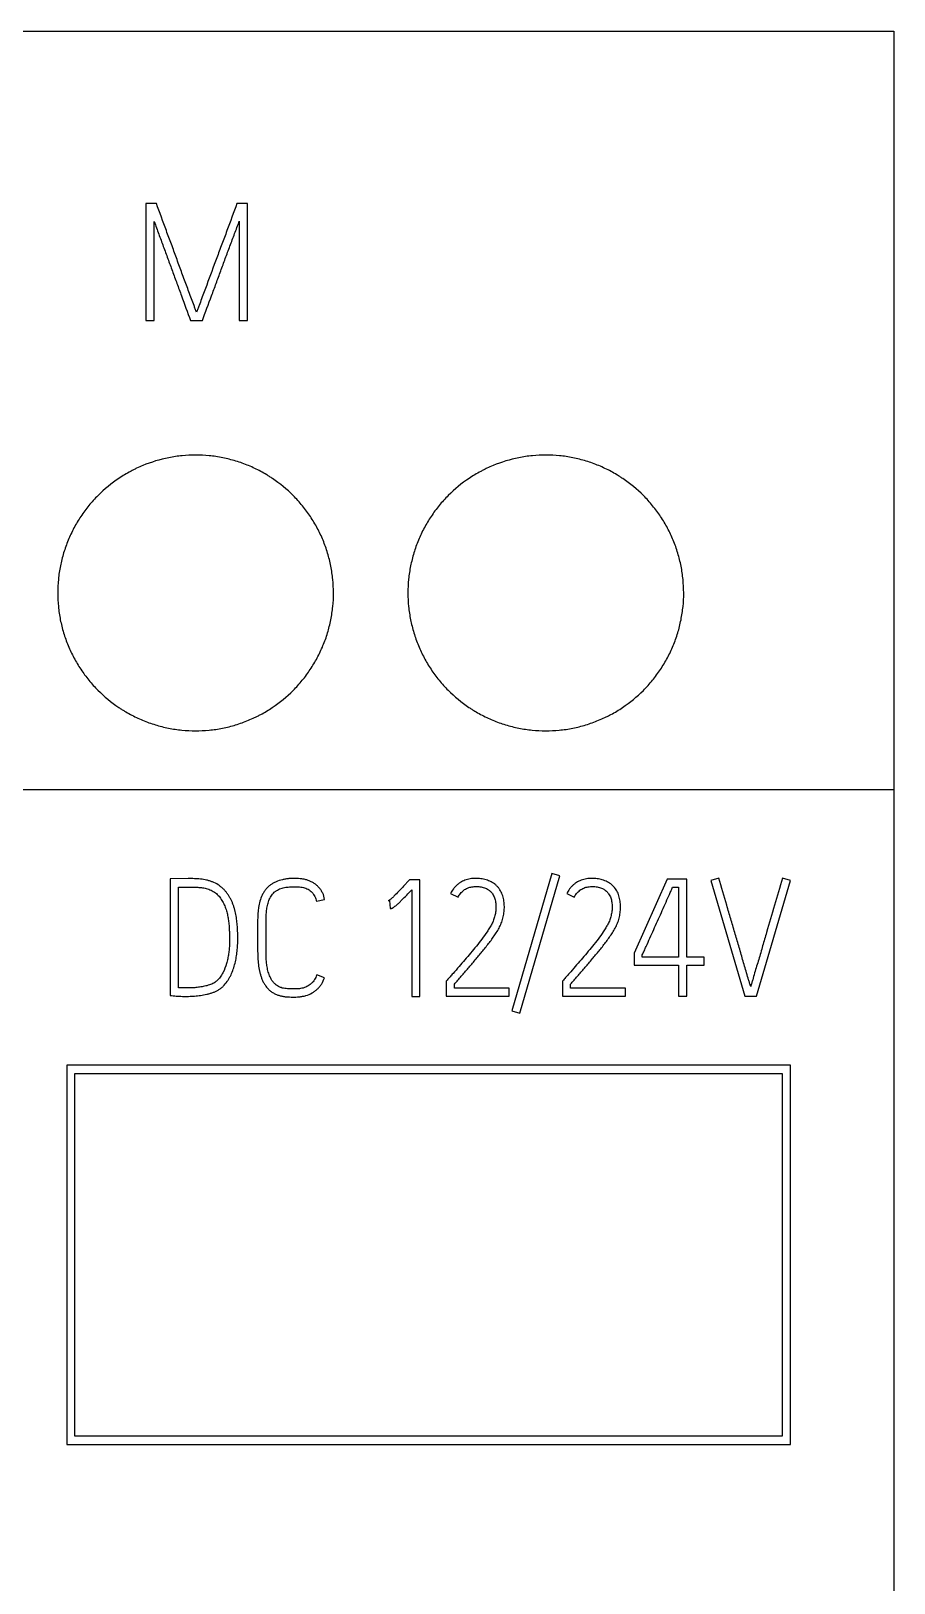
# Model space of a CAD drawing. Extents: x 0 to 420, y 0 to 297.
# Drawn here: x 130.51 to 143.03, y 214.69 to 237.2 of the extents above; entities that cross this region are included whole.
import ezdxf

# ---------------------------------------------------------------- set-up
doc = ezdxf.new("R2010")
doc.units = 0
doc.header["$LTSCALE"] = 23.1
doc.layers.add('10000_FRONT', color=7, linetype='CONTINUOUS')
doc.layers.add('10500_FRONT_LABELING', color=7, linetype='CONTINUOUS')

msp = doc.modelspace()

# ---------------------------------------------------------------- linework, layer by layer
at = {"layer": '10000_FRONT', "color": 7, "linetype": 'CONTINUOUS'}
for p, q in [((107.531, 237.197), (143.031, 237.197)), ((143.031, 237.197), (143.031, 147.197)), ((107.531, 226.197), (143.031, 226.197)), ((131.031, 222.197), (131.031, 216.697)), ((141.531, 222.197), (131.031, 222.197)), ((141.531, 216.697), (141.531, 222.197)), ((131.151, 216.817), (131.151, 222.077)), ((131.151, 222.077), (141.411, 222.077)), ((141.411, 222.077), (141.411, 216.817)), ((141.411, 216.817), (131.151, 216.817)), ((131.031, 216.697), (141.531, 216.697))]:
    msp.add_line(p, q, dxfattribs=at)
for points, knots in [([(134.901, 229.047), (134.901, 229.113), (134.897, 229.178), (134.885, 229.308), (134.875, 229.372), (134.85, 229.499), (134.834, 229.562), (134.806, 229.656), (134.796, 229.688), (134.774, 229.75), (134.762, 229.78), (134.724, 229.871), (134.669, 229.989), (134.602, 230.1), (134.548, 230.182), (134.529, 230.208), (134.49, 230.261), (134.47, 230.287), (134.408, 230.364), (134.364, 230.412), (134.225, 230.551), (134.125, 230.634), (134.002, 230.716), (133.988, 230.725), (133.961, 230.743), (133.946, 230.752), (133.904, 230.777), (133.875, 230.794), (133.789, 230.84), (133.73, 230.868), (133.609, 230.918), (133.548, 230.941), (133.454, 230.969), (133.422, 230.978), (133.358, 230.994), (133.326, 231.002), (133.229, 231.021), (133.099, 231.04), (132.968, 231.047), (132.837, 231.047), (132.772, 231.044), (132.673, 231.034), (132.64, 231.03), (132.575, 231.021), (132.413, 230.992), (132.257, 230.945), (132.105, 230.882), (132.075, 230.869), (132.03, 230.848), (132.015, 230.84), (131.986, 230.825), (131.913, 230.787), (131.842, 230.745), (131.68, 230.636), (131.579, 230.554), (131.462, 230.437), (131.439, 230.413), (131.395, 230.364), (131.374, 230.339), (131.312, 230.264), (131.273, 230.211), (131.201, 230.103), (131.168, 230.047), (131.121, 229.961), (131.107, 229.931), (131.078, 229.872), (131.065, 229.842), (131.028, 229.751), (130.984, 229.628), (130.952, 229.502), (130.933, 229.406), (130.927, 229.374), (130.918, 229.309), (130.914, 229.277), (130.904, 229.179), (130.901, 229.113), (130.901, 229.047)], [0, 0, 0, 0, 0.03125, 0.03125, 0.0625, 0.0625, 0.09375, 0.09375, 0.109375, 0.109375, 0.125, 0.125, 0.15625, 0.1875, 0.1875, 0.203125, 0.203125, 0.21875, 0.21875, 0.25, 0.25, 0.3125, 0.3125, 0.320312, 0.320312, 0.328125, 0.328125, 0.34375, 0.34375, 0.375, 0.375, 0.40625, 0.40625, 0.421875, 0.421875, 0.4375, 0.4375, 0.46875, 0.5, 0.5, 0.53125, 0.53125, 0.546875, 0.546875, 0.5625, 0.625, 0.625, 0.640625, 0.640625, 0.648438, 0.648438, 0.65625, 0.6875, 0.6875, 0.75, 0.75, 0.765625, 0.765625, 0.78125, 0.78125, 0.8125, 0.8125, 0.84375, 0.84375, 0.859375, 0.859375, 0.875, 0.875, 0.90625, 0.9375, 0.9375, 0.953125, 0.953125, 0.96875, 0.96875, 1, 1, 1, 1]), ([(139.981, 229.047), (139.981, 229.113), (139.977, 229.178), (139.965, 229.308), (139.955, 229.372), (139.93, 229.499), (139.914, 229.562), (139.886, 229.656), (139.876, 229.688), (139.854, 229.75), (139.842, 229.78), (139.804, 229.871), (139.749, 229.989), (139.682, 230.1), (139.628, 230.182), (139.609, 230.208), (139.57, 230.261), (139.55, 230.287), (139.488, 230.364), (139.444, 230.412), (139.305, 230.551), (139.205, 230.634), (139.082, 230.716), (139.068, 230.725), (139.041, 230.743), (139.026, 230.752), (138.984, 230.777), (138.955, 230.794), (138.869, 230.84), (138.81, 230.868), (138.689, 230.918), (138.628, 230.941), (138.534, 230.969), (138.502, 230.978), (138.438, 230.994), (138.406, 231.002), (138.309, 231.021), (138.179, 231.04), (138.048, 231.047), (137.917, 231.047), (137.852, 231.044), (137.753, 231.034), (137.72, 231.03), (137.655, 231.021), (137.493, 230.992), (137.337, 230.945), (137.185, 230.882), (137.155, 230.869), (137.11, 230.848), (137.095, 230.84), (137.066, 230.825), (136.993, 230.787), (136.922, 230.745), (136.76, 230.636), (136.659, 230.554), (136.542, 230.437), (136.519, 230.413), (136.475, 230.364), (136.454, 230.339), (136.392, 230.264), (136.353, 230.211), (136.281, 230.103), (136.248, 230.047), (136.201, 229.961), (136.187, 229.931), (136.158, 229.872), (136.145, 229.842), (136.108, 229.751), (136.064, 229.628), (136.032, 229.502), (136.013, 229.406), (136.007, 229.374), (135.998, 229.309), (135.994, 229.277), (135.984, 229.179), (135.981, 229.113), (135.981, 229.047)], [0, 0, 0, 0, 0.03125, 0.03125, 0.0625, 0.0625, 0.09375, 0.09375, 0.109375, 0.109375, 0.125, 0.125, 0.15625, 0.1875, 0.1875, 0.203125, 0.203125, 0.21875, 0.21875, 0.25, 0.25, 0.3125, 0.3125, 0.320312, 0.320312, 0.328125, 0.328125, 0.34375, 0.34375, 0.375, 0.375, 0.40625, 0.40625, 0.421875, 0.421875, 0.4375, 0.4375, 0.46875, 0.5, 0.5, 0.53125, 0.53125, 0.546875, 0.546875, 0.5625, 0.625, 0.625, 0.640625, 0.640625, 0.648438, 0.648438, 0.65625, 0.6875, 0.6875, 0.75, 0.75, 0.765625, 0.765625, 0.78125, 0.78125, 0.8125, 0.8125, 0.84375, 0.84375, 0.859375, 0.859375, 0.875, 0.875, 0.90625, 0.9375, 0.9375, 0.953125, 0.953125, 0.96875, 0.96875, 1, 1, 1, 1]), ([(130.901, 229.047), (130.901, 228.981), (130.904, 228.916), (130.917, 228.786), (130.926, 228.722), (130.951, 228.595), (130.967, 228.532), (130.996, 228.438), (131.006, 228.406), (131.028, 228.344), (131.04, 228.314), (131.077, 228.223), (131.133, 228.105), (131.199, 227.994), (131.254, 227.912), (131.272, 227.885), (131.311, 227.833), (131.331, 227.807), (131.394, 227.73), (131.438, 227.681), (131.576, 227.543), (131.677, 227.46), (131.8, 227.377), (131.813, 227.368), (131.841, 227.351), (131.855, 227.342), (131.898, 227.316), (131.926, 227.3), (132.013, 227.254), (132.072, 227.226), (132.193, 227.175), (132.254, 227.153), (132.348, 227.125), (132.38, 227.116), (132.444, 227.1), (132.476, 227.092), (132.573, 227.073), (132.703, 227.054), (132.833, 227.047), (132.964, 227.047), (133.03, 227.05), (133.128, 227.06), (133.161, 227.064), (133.227, 227.073), (133.259, 227.079), (133.355, 227.098), (133.419, 227.114), (133.544, 227.152), (133.605, 227.174), (133.696, 227.212), (133.726, 227.225), (133.771, 227.246), (133.786, 227.254), (133.816, 227.268), (133.889, 227.306), (133.959, 227.349), (134.122, 227.457), (134.223, 227.54), (134.339, 227.657), (134.362, 227.681), (134.406, 227.73), (134.427, 227.754), (134.489, 227.83), (134.528, 227.883), (134.6, 227.991), (134.634, 228.047), (134.68, 228.133), (134.695, 228.163), (134.723, 228.222), (134.736, 228.252), (134.774, 228.343), (134.818, 228.466), (134.849, 228.592), (134.868, 228.688), (134.874, 228.72), (134.884, 228.785), (134.888, 228.817), (134.898, 228.915), (134.901, 228.981), (134.901, 229.047)], [0, 0, 0, 0, 0.03125, 0.03125, 0.0625, 0.0625, 0.09375, 0.09375, 0.109375, 0.109375, 0.125, 0.125, 0.15625, 0.1875, 0.1875, 0.203125, 0.203125, 0.21875, 0.21875, 0.25, 0.25, 0.3125, 0.3125, 0.320312, 0.320312, 0.328125, 0.328125, 0.34375, 0.34375, 0.375, 0.375, 0.40625, 0.40625, 0.421875, 0.421875, 0.4375, 0.4375, 0.46875, 0.5, 0.5, 0.53125, 0.53125, 0.546875, 0.546875, 0.5625, 0.5625, 0.59375, 0.59375, 0.625, 0.625, 0.640625, 0.640625, 0.648438, 0.648438, 0.65625, 0.6875, 0.6875, 0.75, 0.75, 0.765625, 0.765625, 0.78125, 0.78125, 0.8125, 0.8125, 0.84375, 0.84375, 0.859375, 0.859375, 0.875, 0.875, 0.90625, 0.9375, 0.9375, 0.953125, 0.953125, 0.96875, 0.96875, 1, 1, 1, 1]), ([(135.981, 229.047), (135.981, 228.981), (135.984, 228.916), (135.997, 228.786), (136.006, 228.722), (136.031, 228.595), (136.047, 228.532), (136.076, 228.438), (136.086, 228.406), (136.108, 228.344), (136.12, 228.314), (136.157, 228.223), (136.213, 228.105), (136.279, 227.994), (136.334, 227.912), (136.352, 227.885), (136.391, 227.833), (136.411, 227.807), (136.474, 227.73), (136.518, 227.681), (136.656, 227.543), (136.757, 227.46), (136.88, 227.377), (136.893, 227.368), (136.921, 227.351), (136.935, 227.342), (136.978, 227.316), (137.006, 227.3), (137.093, 227.254), (137.152, 227.226), (137.273, 227.175), (137.334, 227.153), (137.428, 227.125), (137.46, 227.116), (137.524, 227.1), (137.556, 227.092), (137.653, 227.073), (137.783, 227.054), (137.913, 227.047), (138.044, 227.047), (138.11, 227.05), (138.208, 227.06), (138.241, 227.064), (138.307, 227.073), (138.339, 227.079), (138.435, 227.098), (138.499, 227.114), (138.624, 227.152), (138.685, 227.174), (138.776, 227.212), (138.806, 227.225), (138.851, 227.246), (138.866, 227.254), (138.896, 227.268), (138.969, 227.306), (139.039, 227.349), (139.202, 227.457), (139.303, 227.54), (139.419, 227.657), (139.442, 227.681), (139.486, 227.73), (139.507, 227.754), (139.569, 227.83), (139.608, 227.883), (139.68, 227.991), (139.714, 228.047), (139.76, 228.133), (139.775, 228.163), (139.803, 228.222), (139.816, 228.252), (139.854, 228.343), (139.898, 228.466), (139.929, 228.592), (139.948, 228.688), (139.954, 228.72), (139.964, 228.785), (139.968, 228.817), (139.978, 228.915), (139.981, 228.981), (139.981, 229.047)], [0, 0, 0, 0, 0.03125, 0.03125, 0.0625, 0.0625, 0.09375, 0.09375, 0.109375, 0.109375, 0.125, 0.125, 0.15625, 0.1875, 0.1875, 0.203125, 0.203125, 0.21875, 0.21875, 0.25, 0.25, 0.3125, 0.3125, 0.320312, 0.320312, 0.328125, 0.328125, 0.34375, 0.34375, 0.375, 0.375, 0.40625, 0.40625, 0.421875, 0.421875, 0.4375, 0.4375, 0.46875, 0.5, 0.5, 0.53125, 0.53125, 0.546875, 0.546875, 0.5625, 0.5625, 0.59375, 0.59375, 0.625, 0.625, 0.640625, 0.640625, 0.648438, 0.648438, 0.65625, 0.6875, 0.6875, 0.75, 0.75, 0.765625, 0.765625, 0.78125, 0.78125, 0.8125, 0.8125, 0.84375, 0.84375, 0.859375, 0.859375, 0.875, 0.875, 0.90625, 0.9375, 0.9375, 0.953125, 0.953125, 0.96875, 0.96875, 1, 1, 1, 1])]:
    msp.add_open_spline(points, degree=3, knots=knots, dxfattribs=at)
at = {"layer": '10500_FRONT_LABELING', "color": 7, "linetype": 'CONTINUOUS'}
for p, q in [((132.181, 234.697), (132.181, 232.997)), ((132.332, 234.697), (132.181, 234.697)), ((133.654, 234.697), (133.501, 234.697)), ((133.654, 232.997), (133.654, 234.697)), ((132.301, 232.997), (132.301, 234.433)), ((133.534, 234.438), (133.534, 232.997)), ((132.181, 232.997), (132.301, 232.997)), ((132.827, 232.997), (132.999, 232.997)), ((133.534, 232.997), (133.654, 232.997)), ((132.793, 224.904), (132.531, 224.902)), ((132.531, 224.902), (132.531, 223.209)), ((136.004, 224.888), (135.987, 224.869)), ((136.154, 224.888), (136.004, 224.888)), ((136.154, 223.195), (136.154, 224.888)), ((138.068, 224.979), (137.489, 222.987)), ((137.606, 222.954), (138.185, 224.946)), ((138.185, 224.946), (138.068, 224.979)), ((139.742, 224.897), (139.26, 223.822)), ((140.025, 224.897), (139.742, 224.897)), ((140.025, 223.765), (140.025, 224.897)), ((140.49, 224.909), (140.373, 224.876)), ((140.373, 224.876), (140.869, 223.197)), ((141.036, 223.197), (141.529, 224.876)), ((141.529, 224.876), (141.413, 224.909)), ((132.652, 223.32), (132.652, 224.781)), ((132.652, 224.781), (132.841, 224.781)), ((136.035, 224.741), (136.035, 223.195)), ((136.6, 224.687), (136.707, 224.633)), ((138.285, 224.687), (138.392, 224.633)), ((139.82, 224.779), (139.904, 224.779)), ((139.904, 224.779), (139.904, 223.765)), ((134.655, 224.574), (134.772, 224.602)), ((135.701, 224.583), (135.715, 224.588)), ((135.715, 224.588), (135.723, 224.468)), ((133.801, 224.296), (133.801, 223.848)), ((133.923, 223.848), (133.923, 224.296)), ((139.26, 223.822), (139.26, 223.647)), ((139.379, 223.765), (139.379, 223.796)), ((139.904, 223.765), (139.379, 223.765)), ((140.278, 223.765), (140.025, 223.765)), ((140.278, 223.647), (140.278, 223.765)), ((139.26, 223.647), (139.904, 223.647)), ((139.904, 223.647), (139.904, 223.197)), ((140.025, 223.197), (140.025, 223.647)), ((140.025, 223.647), (140.278, 223.647)), ((134.769, 223.466), (134.657, 223.506)), ((136.55, 223.43), (136.535, 223.414)), ((136.535, 223.414), (136.535, 223.197)), ((136.655, 223.315), (136.655, 223.371)), ((137.451, 223.315), (136.655, 223.315)), ((137.451, 223.197), (137.451, 223.315)), ((138.235, 223.43), (138.221, 223.414)), ((138.221, 223.414), (138.221, 223.197)), ((138.34, 223.315), (138.34, 223.371)), ((139.136, 223.315), (138.34, 223.315)), ((139.136, 223.197), (139.136, 223.315)), ((136.035, 223.195), (136.154, 223.195)), ((136.535, 223.197), (137.451, 223.197)), ((138.221, 223.197), (139.136, 223.197)), ((139.904, 223.197), (140.025, 223.197)), ((140.869, 223.197), (141.036, 223.197)), ((137.489, 222.987), (137.606, 222.954))]:
    msp.add_line(p, q, dxfattribs=at)
for points, knots in [([(132.916, 233.117), (132.909, 233.133), (132.903, 233.15), (132.89, 233.182), (132.884, 233.199), (132.866, 233.248), (132.853, 233.281), (132.816, 233.38), (132.792, 233.445), (132.743, 233.577), (132.718, 233.643), (132.682, 233.741), (132.67, 233.774), (132.646, 233.84), (132.634, 233.874), (132.611, 233.94), (132.599, 233.973), (132.575, 234.038), (132.562, 234.071), (132.538, 234.137), (132.525, 234.17), (132.501, 234.236), (132.44, 234.4), (132.38, 234.565), (132.332, 234.697)], [0, 0, 0, 0, 0.03125, 0.03125, 0.0625, 0.0625, 0.125, 0.125, 0.25, 0.25, 0.375, 0.375, 0.4375, 0.4375, 0.5, 0.5, 0.5625, 0.5625, 0.625, 0.625, 0.6875, 0.6875, 0.75, 1, 1, 1, 1]), ([(133.501, 234.697), (133.453, 234.565), (133.404, 234.433), (133.331, 234.236), (133.306, 234.17), (133.257, 234.039), (133.232, 233.973), (133.159, 233.776), (133.11, 233.644), (133.037, 233.447), (133.012, 233.381), (132.976, 233.282), (132.964, 233.249), (132.946, 233.2), (132.94, 233.183), (132.928, 233.15), (132.922, 233.134), (132.916, 233.117)], [0, 0, 0, 0, 0.25, 0.25, 0.375, 0.375, 0.5, 0.5, 0.75, 0.75, 0.875, 0.875, 0.9375, 0.9375, 0.96875, 0.96875, 1, 1, 1, 1]), ([(132.301, 234.433), (132.322, 234.373), (132.344, 234.313), (132.388, 234.193), (132.41, 234.134), (132.455, 234.014), (132.477, 233.954), (132.52, 233.835), (132.542, 233.775), (132.575, 233.685), (132.586, 233.655), (132.608, 233.595), (132.619, 233.566), (132.652, 233.476), (132.674, 233.416), (132.739, 233.236), (132.783, 233.117), (132.827, 232.997)], [0, 0, 0, 0, 0.125, 0.125, 0.25, 0.25, 0.375, 0.375, 0.5, 0.5, 0.5625, 0.5625, 0.625, 0.625, 0.75, 0.75, 1, 1, 1, 1]), ([(132.999, 232.997), (133.043, 233.117), (133.088, 233.237), (133.154, 233.417), (133.177, 233.477), (133.21, 233.567), (133.221, 233.597), (133.243, 233.658), (133.254, 233.688), (133.287, 233.778), (133.31, 233.838), (133.354, 233.958), (133.377, 234.018), (133.421, 234.138), (133.444, 234.198), (133.489, 234.318), (133.512, 234.377), (133.534, 234.438)], [0, 0, 0, 0, 0.25, 0.25, 0.375, 0.375, 0.4375, 0.4375, 0.5, 0.5, 0.625, 0.625, 0.75, 0.75, 0.875, 0.875, 1, 1, 1, 1]), ([(132.531, 223.209), (132.546, 223.207), (132.56, 223.206), (132.59, 223.203), (132.605, 223.202), (132.635, 223.199), (132.649, 223.198), (132.679, 223.196), (132.694, 223.196), (132.738, 223.194), (132.768, 223.194), (132.827, 223.196), (132.856, 223.198), (132.915, 223.202), (132.944, 223.206), (133.003, 223.214), (133.032, 223.22), (133.076, 223.229), (133.091, 223.233), (133.12, 223.241), (133.134, 223.245), (133.163, 223.256), (133.176, 223.261), (133.204, 223.274), (133.217, 223.28), (133.243, 223.295), (133.256, 223.304), (133.28, 223.322), (133.291, 223.332), (133.323, 223.363), (133.342, 223.386), (133.367, 223.423), (133.375, 223.436), (133.391, 223.461), (133.398, 223.474), (133.418, 223.514), (133.43, 223.541), (133.45, 223.597), (133.459, 223.626), (133.475, 223.684), (133.482, 223.712), (133.493, 223.771), (133.497, 223.8), (133.505, 223.858), (133.507, 223.888), (133.511, 223.947), (133.513, 223.977), (133.513, 224.036), (133.513, 224.066), (133.511, 224.126), (133.51, 224.155), (133.507, 224.215), (133.504, 224.244), (133.498, 224.303), (133.494, 224.332), (133.485, 224.376), (133.483, 224.391), (133.476, 224.42), (133.473, 224.434), (133.465, 224.463), (133.461, 224.478), (133.452, 224.506), (133.447, 224.521), (133.437, 224.549), (133.431, 224.562), (133.419, 224.59), (133.405, 224.616), (133.39, 224.642), (133.374, 224.668), (133.365, 224.68), (133.347, 224.704), (133.338, 224.715), (133.318, 224.738), (133.308, 224.749), (133.286, 224.769), (133.275, 224.779), (133.252, 224.798), (133.239, 224.807), (133.201, 224.831), (133.174, 224.844), (133.132, 224.86), (133.118, 224.865), (133.09, 224.874), (133.075, 224.878), (133.031, 224.889), (133.002, 224.893), (132.942, 224.899), (132.912, 224.901), (132.868, 224.903), (132.853, 224.903), (132.823, 224.904), (132.808, 224.904), (132.793, 224.904)], [0, 0, 0, 0, 0.015625, 0.015625, 0.03125, 0.03125, 0.046875, 0.046875, 0.0625, 0.0625, 0.09375, 0.09375, 0.125, 0.125, 0.15625, 0.15625, 0.1875, 0.1875, 0.203125, 0.203125, 0.21875, 0.21875, 0.234375, 0.234375, 0.25, 0.25, 0.265625, 0.265625, 0.28125, 0.28125, 0.3125, 0.3125, 0.328125, 0.328125, 0.34375, 0.34375, 0.375, 0.375, 0.40625, 0.40625, 0.4375, 0.4375, 0.46875, 0.46875, 0.5, 0.5, 0.53125, 0.53125, 0.5625, 0.5625, 0.59375, 0.59375, 0.625, 0.625, 0.65625, 0.65625, 0.671875, 0.671875, 0.6875, 0.6875, 0.703125, 0.703125, 0.71875, 0.71875, 0.734375, 0.734375, 0.75, 0.765625, 0.765625, 0.78125, 0.78125, 0.796875, 0.796875, 0.8125, 0.8125, 0.828125, 0.828125, 0.84375, 0.84375, 0.875, 0.875, 0.890625, 0.890625, 0.90625, 0.90625, 0.9375, 0.9375, 0.96875, 0.96875, 0.984375, 0.984375, 1, 1, 1, 1]), ([(134.772, 224.602), (134.767, 224.634), (134.758, 224.664), (134.741, 224.7), (134.737, 224.707), (134.729, 224.721), (134.725, 224.728), (134.712, 224.748), (134.702, 224.76), (134.681, 224.784), (134.67, 224.795), (134.646, 224.816), (134.633, 224.826), (134.607, 224.843), (134.593, 224.851), (134.565, 224.866), (134.55, 224.872), (134.52, 224.883), (134.505, 224.887), (134.474, 224.895), (134.458, 224.897), (134.411, 224.904), (134.38, 224.906), (134.316, 224.907), (134.285, 224.906), (134.238, 224.901), (134.222, 224.899), (134.19, 224.894), (134.175, 224.891), (134.128, 224.881), (134.098, 224.871), (134.054, 224.852), (134.04, 224.845), (134.013, 224.829), (133.999, 224.821), (133.974, 224.802), (133.962, 224.792), (133.939, 224.77), (133.928, 224.758), (133.908, 224.733), (133.899, 224.721), (133.883, 224.694), (133.875, 224.68), (133.854, 224.637), (133.843, 224.607), (133.826, 224.547), (133.82, 224.516), (133.805, 224.422), (133.801, 224.359), (133.801, 224.296)], [0, 0, 0, 0, 0.0625, 0.0625, 0.078125, 0.078125, 0.09375, 0.09375, 0.125, 0.125, 0.15625, 0.15625, 0.1875, 0.1875, 0.21875, 0.21875, 0.25, 0.25, 0.28125, 0.28125, 0.3125, 0.3125, 0.375, 0.375, 0.4375, 0.4375, 0.46875, 0.46875, 0.5, 0.5, 0.5625, 0.5625, 0.59375, 0.59375, 0.625, 0.625, 0.65625, 0.65625, 0.6875, 0.6875, 0.71875, 0.71875, 0.75, 0.75, 0.8125, 0.8125, 0.875, 0.875, 1, 1, 1, 1]), ([(136.655, 223.371), (136.688, 223.411), (136.722, 223.45), (136.788, 223.528), (136.822, 223.567), (136.889, 223.645), (136.923, 223.684), (136.989, 223.762), (137.022, 223.802), (137.087, 223.881), (137.12, 223.921), (137.167, 223.982), (137.182, 224.003), (137.212, 224.044), (137.227, 224.066), (137.256, 224.108), (137.27, 224.13), (137.296, 224.175), (137.308, 224.197), (137.324, 224.232), (137.33, 224.244), (137.339, 224.268), (137.343, 224.28), (137.352, 224.304), (137.355, 224.317), (137.362, 224.342), (137.364, 224.354), (137.372, 224.392), (137.375, 224.418), (137.379, 224.469), (137.38, 224.494), (137.378, 224.533), (137.377, 224.546), (137.374, 224.572), (137.372, 224.585), (137.365, 224.623), (137.359, 224.648), (137.345, 224.685), (137.34, 224.697), (137.328, 224.72), (137.322, 224.731), (137.308, 224.752), (137.3, 224.763), (137.284, 224.782), (137.275, 224.792), (137.256, 224.81), (137.247, 224.819), (137.226, 224.834), (137.215, 224.841), (137.193, 224.854), (137.181, 224.86), (137.158, 224.871), (137.145, 224.875), (137.109, 224.888), (137.084, 224.895), (137.046, 224.901), (137.033, 224.903), (137.007, 224.905), (136.994, 224.906), (136.955, 224.907), (136.929, 224.906), (136.89, 224.901), (136.878, 224.899), (136.852, 224.894), (136.839, 224.891), (136.802, 224.879), (136.778, 224.869), (136.745, 224.85), (136.734, 224.843), (136.712, 224.828), (136.692, 224.812), (136.674, 224.793), (136.656, 224.774), (136.648, 224.764), (136.624, 224.733), (136.611, 224.711), (136.6, 224.687)], [0, 0, 0, 0, 0.0625, 0.0625, 0.125, 0.125, 0.1875, 0.1875, 0.25, 0.25, 0.3125, 0.3125, 0.34375, 0.34375, 0.375, 0.375, 0.40625, 0.40625, 0.4375, 0.4375, 0.453125, 0.453125, 0.46875, 0.46875, 0.484375, 0.484375, 0.5, 0.5, 0.53125, 0.53125, 0.5625, 0.5625, 0.578125, 0.578125, 0.59375, 0.59375, 0.625, 0.625, 0.640625, 0.640625, 0.65625, 0.65625, 0.671875, 0.671875, 0.6875, 0.6875, 0.703125, 0.703125, 0.71875, 0.71875, 0.734375, 0.734375, 0.75, 0.75, 0.78125, 0.78125, 0.796875, 0.796875, 0.8125, 0.8125, 0.84375, 0.84375, 0.859375, 0.859375, 0.875, 0.875, 0.90625, 0.90625, 0.921875, 0.921875, 0.9375, 0.953125, 0.953125, 0.96875, 0.96875, 1, 1, 1, 1]), ([(138.34, 223.371), (138.373, 223.411), (138.407, 223.45), (138.474, 223.528), (138.507, 223.567), (138.574, 223.645), (138.608, 223.684), (138.675, 223.762), (138.708, 223.802), (138.773, 223.881), (138.805, 223.921), (138.852, 223.982), (138.867, 224.003), (138.898, 224.044), (138.912, 224.066), (138.941, 224.108), (138.955, 224.13), (138.981, 224.175), (138.993, 224.197), (139.01, 224.232), (139.015, 224.244), (139.024, 224.268), (139.029, 224.28), (139.037, 224.304), (139.041, 224.317), (139.047, 224.342), (139.05, 224.354), (139.057, 224.392), (139.061, 224.418), (139.065, 224.469), (139.065, 224.494), (139.064, 224.533), (139.063, 224.546), (139.06, 224.572), (139.058, 224.585), (139.051, 224.623), (139.044, 224.648), (139.031, 224.685), (139.025, 224.697), (139.014, 224.72), (139.007, 224.731), (138.993, 224.752), (138.986, 224.763), (138.969, 224.782), (138.96, 224.792), (138.942, 224.81), (138.932, 224.819), (138.911, 224.834), (138.901, 224.841), (138.878, 224.854), (138.867, 224.86), (138.843, 224.871), (138.831, 224.875), (138.794, 224.888), (138.769, 224.895), (138.731, 224.901), (138.718, 224.903), (138.692, 224.905), (138.679, 224.906), (138.64, 224.907), (138.614, 224.906), (138.576, 224.901), (138.563, 224.899), (138.537, 224.894), (138.525, 224.891), (138.487, 224.879), (138.464, 224.869), (138.43, 224.85), (138.419, 224.843), (138.398, 224.828), (138.377, 224.812), (138.359, 224.793), (138.341, 224.774), (138.333, 224.764), (138.309, 224.733), (138.296, 224.711), (138.285, 224.687)], [0, 0, 0, 0, 0.0625, 0.0625, 0.125, 0.125, 0.1875, 0.1875, 0.25, 0.25, 0.3125, 0.3125, 0.34375, 0.34375, 0.375, 0.375, 0.40625, 0.40625, 0.4375, 0.4375, 0.453125, 0.453125, 0.46875, 0.46875, 0.484375, 0.484375, 0.5, 0.5, 0.53125, 0.53125, 0.5625, 0.5625, 0.578125, 0.578125, 0.59375, 0.59375, 0.625, 0.625, 0.640625, 0.640625, 0.65625, 0.65625, 0.671875, 0.671875, 0.6875, 0.6875, 0.703125, 0.703125, 0.71875, 0.71875, 0.734375, 0.734375, 0.75, 0.75, 0.78125, 0.78125, 0.796875, 0.796875, 0.8125, 0.8125, 0.84375, 0.84375, 0.859375, 0.859375, 0.875, 0.875, 0.90625, 0.90625, 0.921875, 0.921875, 0.9375, 0.953125, 0.953125, 0.96875, 0.96875, 1, 1, 1, 1]), ([(140.953, 223.338), (140.947, 223.355), (140.942, 223.371), (140.932, 223.404), (140.928, 223.42), (140.913, 223.469), (140.903, 223.502), (140.874, 223.6), (140.855, 223.665), (140.817, 223.796), (140.798, 223.862), (140.769, 223.96), (140.76, 223.993), (140.74, 224.058), (140.731, 224.091), (140.711, 224.156), (140.701, 224.189), (140.682, 224.254), (140.672, 224.287), (140.643, 224.385), (140.624, 224.451), (140.567, 224.647), (140.528, 224.778), (140.49, 224.909)], [0, 0, 0, 0, 0.03125, 0.03125, 0.0625, 0.0625, 0.125, 0.125, 0.25, 0.25, 0.375, 0.375, 0.4375, 0.4375, 0.5, 0.5, 0.5625, 0.5625, 0.625, 0.625, 0.75, 0.75, 1, 1, 1, 1]), ([(141.413, 224.909), (141.374, 224.778), (141.335, 224.647), (141.258, 224.386), (141.221, 224.255), (141.164, 224.058), (141.145, 223.993), (141.107, 223.862), (141.088, 223.796), (141.049, 223.665), (141.029, 223.6), (141, 223.502), (140.991, 223.469), (140.977, 223.42), (140.972, 223.404), (140.963, 223.371), (140.958, 223.355), (140.953, 223.338)], [0, 0, 0, 0, 0.25, 0.25, 0.5, 0.5, 0.625, 0.625, 0.75, 0.75, 0.875, 0.875, 0.9375, 0.9375, 0.96875, 0.96875, 1, 1, 1, 1]), ([(132.841, 224.781), (132.865, 224.781), (132.889, 224.781), (132.937, 224.778), (132.961, 224.776), (133.009, 224.77), (133.033, 224.766), (133.068, 224.756), (133.08, 224.752), (133.103, 224.744), (133.114, 224.739), (133.136, 224.729), (133.147, 224.723), (133.168, 224.711), (133.178, 224.704), (133.207, 224.682), (133.225, 224.665), (133.256, 224.628), (133.27, 224.608), (133.296, 224.566), (133.307, 224.545), (133.327, 224.501), (133.335, 224.478), (133.346, 224.444), (133.35, 224.432), (133.356, 224.409), (133.359, 224.397), (133.367, 224.362), (133.372, 224.338), (133.379, 224.291), (133.382, 224.267), (133.386, 224.219), (133.388, 224.195), (133.39, 224.147), (133.391, 224.123), (133.393, 224.075), (133.394, 224.051), (133.394, 224.003), (133.393, 223.979), (133.391, 223.931), (133.39, 223.907), (133.385, 223.859), (133.383, 223.836), (133.376, 223.788), (133.372, 223.765), (133.362, 223.718), (133.356, 223.694), (133.336, 223.625), (133.32, 223.579), (133.285, 223.515), (133.273, 223.495), (133.245, 223.456), (133.229, 223.438), (133.206, 223.418), (133.201, 223.414), (133.192, 223.406), (133.177, 223.395), (133.161, 223.386), (133.14, 223.376), (133.129, 223.371), (133.106, 223.363), (133.094, 223.359), (133.071, 223.352), (133.059, 223.349), (133.036, 223.343), (133.024, 223.341), (132.989, 223.334), (132.965, 223.33), (132.918, 223.324), (132.894, 223.322), (132.858, 223.319), (132.846, 223.319), (132.821, 223.318), (132.809, 223.318), (132.773, 223.317), (132.749, 223.317), (132.713, 223.317), (132.701, 223.317), (132.676, 223.318), (132.664, 223.318), (132.652, 223.32)], [0, 0, 0, 0, 0.03125, 0.03125, 0.0625, 0.0625, 0.09375, 0.09375, 0.109375, 0.109375, 0.125, 0.125, 0.140625, 0.140625, 0.15625, 0.15625, 0.1875, 0.1875, 0.21875, 0.21875, 0.25, 0.25, 0.28125, 0.28125, 0.296875, 0.296875, 0.3125, 0.3125, 0.34375, 0.34375, 0.375, 0.375, 0.40625, 0.40625, 0.4375, 0.4375, 0.46875, 0.46875, 0.5, 0.5, 0.53125, 0.53125, 0.5625, 0.5625, 0.59375, 0.59375, 0.625, 0.625, 0.6875, 0.6875, 0.71875, 0.71875, 0.75, 0.75, 0.757812, 0.757812, 0.765625, 0.78125, 0.78125, 0.796875, 0.796875, 0.8125, 0.8125, 0.828125, 0.828125, 0.84375, 0.84375, 0.875, 0.875, 0.90625, 0.90625, 0.921875, 0.921875, 0.9375, 0.9375, 0.96875, 0.96875, 0.984375, 0.984375, 1, 1, 1, 1]), ([(133.923, 224.296), (133.923, 224.32), (133.923, 224.344), (133.926, 224.393), (133.928, 224.417), (133.933, 224.465), (133.937, 224.489), (133.948, 224.537), (133.954, 224.561), (133.968, 224.595), (133.972, 224.606), (133.983, 224.628), (133.989, 224.639), (134.008, 224.67), (134.024, 224.689), (134.046, 224.71), (134.051, 224.714), (134.061, 224.721), (134.066, 224.725), (134.081, 224.735), (134.092, 224.741), (134.113, 224.752), (134.125, 224.757), (134.148, 224.765), (134.16, 224.768), (134.184, 224.773), (134.196, 224.775), (134.22, 224.779), (134.232, 224.78), (134.269, 224.784), (134.293, 224.786), (134.342, 224.786), (134.367, 224.786), (134.415, 224.782), (134.44, 224.779), (134.476, 224.77), (134.487, 224.767), (134.51, 224.758), (134.522, 224.754), (134.543, 224.742), (134.554, 224.736), (134.573, 224.721), (134.582, 224.713), (134.594, 224.699), (134.598, 224.695), (134.606, 224.685), (134.61, 224.68), (134.62, 224.665), (134.626, 224.654), (134.636, 224.632), (134.641, 224.621), (134.649, 224.598), (134.652, 224.586), (134.655, 224.574)], [0, 0, 0, 0, 0.0625, 0.0625, 0.125, 0.125, 0.1875, 0.1875, 0.25, 0.25, 0.28125, 0.28125, 0.3125, 0.3125, 0.375, 0.375, 0.390625, 0.390625, 0.40625, 0.40625, 0.4375, 0.4375, 0.46875, 0.46875, 0.5, 0.5, 0.53125, 0.53125, 0.5625, 0.5625, 0.625, 0.625, 0.6875, 0.6875, 0.75, 0.75, 0.78125, 0.78125, 0.8125, 0.8125, 0.84375, 0.84375, 0.875, 0.875, 0.890625, 0.890625, 0.90625, 0.90625, 0.9375, 0.9375, 0.96875, 0.96875, 1, 1, 1, 1]), ([(135.987, 224.869), (135.976, 224.856), (135.965, 224.844), (135.942, 224.819), (135.93, 224.807), (135.896, 224.77), (135.873, 224.745), (135.826, 224.696), (135.802, 224.672), (135.766, 224.637), (135.754, 224.626), (135.734, 224.609), (135.728, 224.604), (135.715, 224.593), (135.708, 224.588), (135.701, 224.583)], [0, 0, 0, 0, 0.125, 0.125, 0.25, 0.25, 0.5, 0.5, 0.75, 0.75, 0.875, 0.875, 0.9375, 0.9375, 1, 1, 1, 1]), ([(135.723, 224.468), (135.727, 224.468), (135.731, 224.469), (135.74, 224.47), (135.744, 224.471), (135.753, 224.474), (135.757, 224.476), (135.764, 224.481), (135.768, 224.483), (135.779, 224.49), (135.786, 224.496), (135.8, 224.507), (135.806, 224.512), (135.826, 224.53), (135.839, 224.541), (135.864, 224.566), (135.877, 224.578), (135.914, 224.615), (135.938, 224.64), (135.987, 224.69), (136.011, 224.716), (136.035, 224.741)], [0, 0, 0, 0, 0.03125, 0.03125, 0.0625, 0.0625, 0.09375, 0.09375, 0.125, 0.125, 0.1875, 0.1875, 0.25, 0.25, 0.375, 0.375, 0.5, 0.5, 0.75, 0.75, 1, 1, 1, 1]), ([(136.707, 224.633), (136.717, 224.653), (136.728, 224.671), (136.749, 224.697), (136.757, 224.705), (136.773, 224.72), (136.789, 224.735), (136.807, 224.747), (136.826, 224.758), (136.836, 224.763), (136.867, 224.775), (136.888, 224.781), (136.921, 224.786), (136.932, 224.787), (136.954, 224.788), (136.965, 224.789), (136.998, 224.788), (137.019, 224.786), (137.052, 224.781), (137.063, 224.778), (137.084, 224.772), (137.094, 224.769), (137.115, 224.76), (137.125, 224.756), (137.139, 224.748), (137.144, 224.745), (137.153, 224.739), (137.158, 224.735), (137.171, 224.725), (137.179, 224.718), (137.19, 224.706), (137.194, 224.702), (137.201, 224.693), (137.204, 224.689), (137.214, 224.675), (137.219, 224.666), (137.229, 224.646), (137.234, 224.636), (137.241, 224.616), (137.244, 224.605), (137.249, 224.584), (137.251, 224.573), (137.255, 224.551), (137.256, 224.54), (137.257, 224.519), (137.258, 224.508), (137.258, 224.475), (137.256, 224.453), (137.251, 224.41), (137.247, 224.388), (137.239, 224.356), (137.236, 224.346), (137.23, 224.325), (137.227, 224.314), (137.216, 224.283), (137.207, 224.264), (137.187, 224.225), (137.176, 224.207), (137.153, 224.17), (137.141, 224.151), (137.105, 224.097), (137.079, 224.062), (137.027, 223.992), (137.001, 223.958), (136.946, 223.89), (136.918, 223.857), (136.862, 223.791), (136.834, 223.758), (136.778, 223.692), (136.75, 223.659), (136.693, 223.594), (136.664, 223.561), (136.621, 223.512), (136.607, 223.496), (136.578, 223.463), (136.564, 223.447), (136.55, 223.43)], [0, 0, 0, 0, 0.03125, 0.03125, 0.046875, 0.046875, 0.0625, 0.078125, 0.078125, 0.09375, 0.09375, 0.125, 0.125, 0.140625, 0.140625, 0.15625, 0.15625, 0.1875, 0.1875, 0.203125, 0.203125, 0.21875, 0.21875, 0.234375, 0.234375, 0.242188, 0.242188, 0.25, 0.25, 0.265625, 0.265625, 0.273438, 0.273438, 0.28125, 0.28125, 0.296875, 0.296875, 0.3125, 0.3125, 0.328125, 0.328125, 0.34375, 0.34375, 0.359375, 0.359375, 0.375, 0.375, 0.40625, 0.40625, 0.4375, 0.4375, 0.453125, 0.453125, 0.46875, 0.46875, 0.5, 0.5, 0.53125, 0.53125, 0.5625, 0.5625, 0.625, 0.625, 0.6875, 0.6875, 0.75, 0.75, 0.8125, 0.8125, 0.875, 0.875, 0.9375, 0.9375, 0.96875, 0.96875, 1, 1, 1, 1]), ([(138.392, 224.633), (138.402, 224.653), (138.414, 224.671), (138.434, 224.697), (138.442, 224.705), (138.458, 224.72), (138.475, 224.735), (138.493, 224.747), (138.512, 224.758), (138.522, 224.763), (138.552, 224.775), (138.574, 224.781), (138.606, 224.786), (138.617, 224.787), (138.639, 224.788), (138.65, 224.789), (138.683, 224.788), (138.705, 224.786), (138.737, 224.781), (138.748, 224.778), (138.769, 224.772), (138.78, 224.769), (138.8, 224.76), (138.81, 224.756), (138.825, 224.748), (138.829, 224.745), (138.839, 224.739), (138.843, 224.735), (138.856, 224.725), (138.864, 224.718), (138.875, 224.706), (138.879, 224.702), (138.886, 224.693), (138.889, 224.689), (138.899, 224.675), (138.905, 224.666), (138.915, 224.646), (138.919, 224.636), (138.927, 224.616), (138.93, 224.605), (138.935, 224.584), (138.937, 224.573), (138.94, 224.551), (138.941, 224.54), (138.943, 224.519), (138.943, 224.508), (138.943, 224.475), (138.942, 224.453), (138.936, 224.41), (138.932, 224.388), (138.925, 224.356), (138.922, 224.346), (138.916, 224.325), (138.912, 224.314), (138.901, 224.283), (138.892, 224.264), (138.872, 224.225), (138.861, 224.207), (138.838, 224.17), (138.826, 224.151), (138.79, 224.097), (138.765, 224.062), (138.713, 223.992), (138.686, 223.958), (138.632, 223.89), (138.604, 223.857), (138.548, 223.791), (138.52, 223.758), (138.463, 223.692), (138.435, 223.659), (138.378, 223.594), (138.349, 223.561), (138.307, 223.512), (138.292, 223.496), (138.264, 223.463), (138.249, 223.447), (138.235, 223.43)], [0, 0, 0, 0, 0.03125, 0.03125, 0.046875, 0.046875, 0.0625, 0.078125, 0.078125, 0.09375, 0.09375, 0.125, 0.125, 0.140625, 0.140625, 0.15625, 0.15625, 0.1875, 0.1875, 0.203125, 0.203125, 0.21875, 0.21875, 0.234375, 0.234375, 0.242188, 0.242188, 0.25, 0.25, 0.265625, 0.265625, 0.273438, 0.273438, 0.28125, 0.28125, 0.296875, 0.296875, 0.3125, 0.3125, 0.328125, 0.328125, 0.34375, 0.34375, 0.359375, 0.359375, 0.375, 0.375, 0.40625, 0.40625, 0.4375, 0.4375, 0.453125, 0.453125, 0.46875, 0.46875, 0.5, 0.5, 0.53125, 0.53125, 0.5625, 0.5625, 0.625, 0.625, 0.6875, 0.6875, 0.75, 0.75, 0.8125, 0.8125, 0.875, 0.875, 0.9375, 0.9375, 0.96875, 0.96875, 1, 1, 1, 1]), ([(139.379, 223.796), (139.384, 223.806), (139.389, 223.816), (139.398, 223.837), (139.403, 223.847), (139.417, 223.878), (139.426, 223.898), (139.454, 223.959), (139.472, 224), (139.509, 224.082), (139.527, 224.123), (139.564, 224.205), (139.583, 224.246), (139.62, 224.328), (139.638, 224.369), (139.675, 224.451), (139.693, 224.492), (139.729, 224.574), (139.748, 224.615), (139.775, 224.676), (139.784, 224.697), (139.802, 224.738), (139.811, 224.759), (139.82, 224.779)], [0, 0, 0, 0, 0.03125, 0.03125, 0.0625, 0.0625, 0.125, 0.125, 0.25, 0.25, 0.375, 0.375, 0.5, 0.5, 0.625, 0.625, 0.75, 0.75, 0.875, 0.875, 0.9375, 0.9375, 1, 1, 1, 1]), ([(133.801, 223.848), (133.801, 223.816), (133.802, 223.784), (133.805, 223.72), (133.808, 223.688), (133.816, 223.624), (133.821, 223.593), (133.832, 223.546), (133.836, 223.53), (133.845, 223.499), (133.849, 223.484), (133.86, 223.454), (133.866, 223.439), (133.879, 223.409), (133.887, 223.395), (133.903, 223.367), (133.912, 223.354), (133.931, 223.328), (133.941, 223.315), (133.958, 223.298), (133.964, 223.292), (133.976, 223.281), (133.982, 223.276), (134.001, 223.262), (134.015, 223.253), (134.043, 223.237), (134.057, 223.23), (134.087, 223.217), (134.102, 223.212), (134.133, 223.203), (134.149, 223.199), (134.181, 223.193), (134.197, 223.191), (134.229, 223.188), (134.245, 223.187), (134.277, 223.186), (134.293, 223.186), (134.341, 223.185), (134.373, 223.186), (134.421, 223.19), (134.437, 223.193), (134.469, 223.199), (134.485, 223.202), (134.532, 223.216), (134.562, 223.229), (134.604, 223.253), (134.618, 223.262), (134.644, 223.281), (134.669, 223.302), (134.691, 223.325), (134.707, 223.344), (134.712, 223.351), (134.721, 223.364), (134.726, 223.371), (134.747, 223.405), (134.76, 223.434), (134.769, 223.466)], [0, 0, 0, 0, 0.0625, 0.0625, 0.125, 0.125, 0.1875, 0.1875, 0.21875, 0.21875, 0.25, 0.25, 0.28125, 0.28125, 0.3125, 0.3125, 0.34375, 0.34375, 0.375, 0.375, 0.390625, 0.390625, 0.40625, 0.40625, 0.4375, 0.4375, 0.46875, 0.46875, 0.5, 0.5, 0.53125, 0.53125, 0.5625, 0.5625, 0.59375, 0.59375, 0.625, 0.625, 0.6875, 0.6875, 0.71875, 0.71875, 0.75, 0.75, 0.8125, 0.8125, 0.84375, 0.84375, 0.875, 0.90625, 0.90625, 0.921875, 0.921875, 0.9375, 0.9375, 1, 1, 1, 1]), ([(134.657, 223.506), (134.649, 223.482), (134.639, 223.459), (134.619, 223.427), (134.612, 223.417), (134.6, 223.402), (134.595, 223.397), (134.586, 223.388), (134.582, 223.384), (134.568, 223.371), (134.558, 223.364), (134.537, 223.349), (134.526, 223.343), (134.503, 223.331), (134.492, 223.327), (134.468, 223.318), (134.456, 223.315), (134.431, 223.31), (134.418, 223.308), (134.393, 223.306), (134.38, 223.305), (134.342, 223.303), (134.316, 223.303), (134.278, 223.304), (134.266, 223.305), (134.24, 223.306), (134.228, 223.307), (134.202, 223.31), (134.19, 223.311), (134.165, 223.315), (134.152, 223.318), (134.134, 223.324), (134.128, 223.327), (134.116, 223.332), (134.111, 223.334), (134.094, 223.343), (134.083, 223.35), (134.068, 223.362), (134.063, 223.366), (134.053, 223.374), (134.049, 223.378), (134.035, 223.392), (134.027, 223.402), (134.012, 223.422), (134.005, 223.433), (133.993, 223.455), (133.987, 223.466), (133.971, 223.501), (133.963, 223.524), (133.952, 223.561), (133.949, 223.573), (133.943, 223.598), (133.936, 223.635), (133.931, 223.672), (133.925, 223.747), (133.923, 223.797), (133.923, 223.848)], [0, 0, 0, 0, 0.0625, 0.0625, 0.09375, 0.09375, 0.109375, 0.109375, 0.125, 0.125, 0.15625, 0.15625, 0.1875, 0.1875, 0.21875, 0.21875, 0.25, 0.25, 0.28125, 0.28125, 0.3125, 0.3125, 0.375, 0.375, 0.40625, 0.40625, 0.4375, 0.4375, 0.46875, 0.46875, 0.5, 0.5, 0.515625, 0.515625, 0.53125, 0.53125, 0.5625, 0.5625, 0.578125, 0.578125, 0.59375, 0.59375, 0.625, 0.625, 0.65625, 0.65625, 0.6875, 0.6875, 0.75, 0.75, 0.78125, 0.78125, 0.8125, 0.875, 0.875, 1, 1, 1, 1])]:
    msp.add_open_spline(points, degree=3, knots=knots, dxfattribs=at)

doc.saveas('drawing.dxf')
